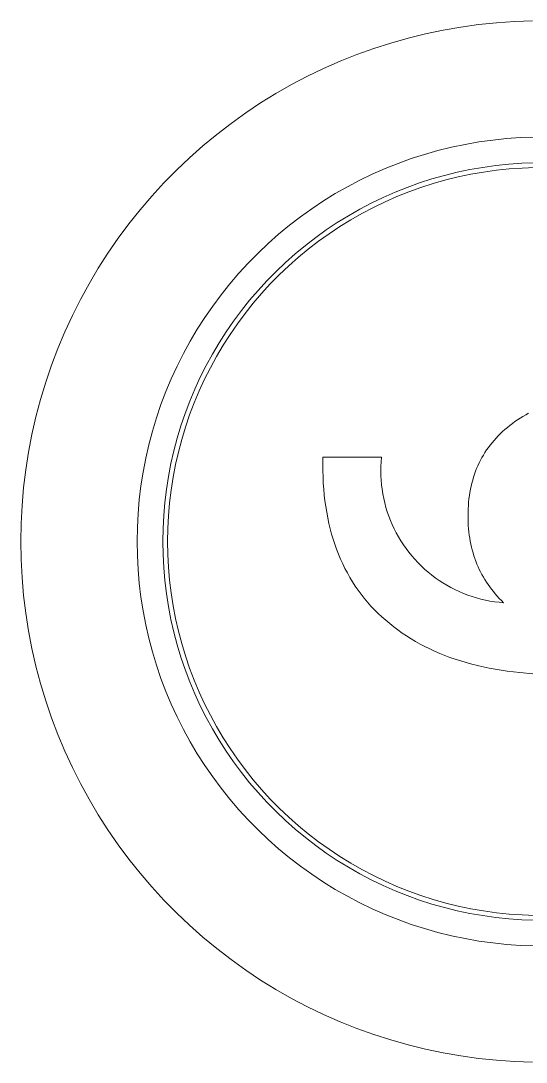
# Model space of a CAD drawing. Header units: inches. Extents: x -8 to 201, y -1 to 136.
# Drawn here: x 13.695 to 14.115, y 65.393 to 66.259 of the extents above; entities that cross this region are included whole.
import ezdxf

# ---------------------------------------------------------------- set-up
doc = ezdxf.new("R2010")
doc.units = ezdxf.units.IN
doc.layers.add('ZANO_R', color=7, linetype='Continuous', lineweight=0)

msp = doc.modelspace()

# ---------------------------------------------------------------- linework, layer by layer
at = {"layer": 'ZANO_R'}
for p, q in [((14.06115, 66.25345), (14.04643, 66.25089)), ((14.07596, 66.25551), (14.06115, 66.25345)), ((14.09083, 66.25706), (14.07596, 66.25551)), ((14.10575, 66.25809), (14.09083, 66.25706)), ((14.12069, 66.2586), (14.10575, 66.25809)), ((14.03179, 66.24781), (14.01728, 66.24423)), ((14.04643, 66.25089), (14.03179, 66.24781)), ((14.00289, 66.24016), (13.98866, 66.23558)), ((14.01728, 66.24423), (14.00289, 66.24016)), ((13.97459, 66.23053), (13.9607, 66.22498)), ((13.98866, 66.23558), (13.97459, 66.23053)), ((13.94702, 66.21896), (13.93355, 66.21248)), ((13.9607, 66.22498), (13.94702, 66.21896)), ((13.93355, 66.21248), (13.92031, 66.20553)), ((13.92031, 66.20553), (13.90732, 66.19813)), ((13.90732, 66.19813), (13.89459, 66.19028)), ((13.89459, 66.19028), (13.88214, 66.182)), ((13.88214, 66.182), (13.86999, 66.1733)), ((13.86999, 66.1733), (13.85814, 66.16418)), ((13.85814, 66.16418), (13.84661, 66.15466)), ((14.06469, 66.15587), (14.07612, 66.15787)), ((14.07612, 66.15787), (14.08763, 66.15947)), ((14.08763, 66.15947), (14.09917, 66.16067)), ((14.09917, 66.16067), (14.11076, 66.16147)), ((14.11076, 66.16147), (14.12236, 66.16187)), ((13.84661, 66.15466), (13.83542, 66.14475)), ((14.03088, 66.14754), (14.04205, 66.15071)), ((14.04205, 66.15071), (14.05332, 66.15348)), ((14.05332, 66.15348), (14.06469, 66.15587)), ((13.83542, 66.14475), (13.82458, 66.13445)), ((14.0089, 66.14006), (14.01982, 66.14399)), ((14.01982, 66.14399), (14.03088, 66.14754)), ((14.11186, 66.14013), (14.12273, 66.14051)), ((13.82458, 66.13445), (13.8141, 66.12379)), ((13.98749, 66.13108), (13.99812, 66.13576)), ((13.99812, 66.13576), (14.0089, 66.14006)), ((14.04752, 66.13005), (14.05808, 66.13266)), ((14.05808, 66.13266), (14.06872, 66.13489)), ((14.06872, 66.13489), (14.07943, 66.13676)), ((14.06946, 66.13103), (14.08004, 66.13287)), ((14.07943, 66.13676), (14.0902, 66.13826)), ((14.08004, 66.13287), (14.09067, 66.13435)), ((14.0902, 66.13826), (14.10102, 66.13938)), ((14.09067, 66.13435), (14.10135, 66.13546)), ((14.10102, 66.13938), (14.11186, 66.14013)), ((14.10135, 66.13546), (14.11207, 66.1362)), ((14.11207, 66.1362), (14.1228, 66.13657)), ((13.8141, 66.12379), (13.80399, 66.11277)), ((13.96674, 66.12065), (13.97703, 66.12605)), ((13.97703, 66.12605), (13.98749, 66.13108)), ((14.01647, 66.12009), (14.02671, 66.12376)), ((14.02671, 66.12376), (14.03706, 66.12709)), ((14.02797, 66.12004), (14.0382, 66.12332)), ((14.03706, 66.12709), (14.04752, 66.13005)), ((14.0382, 66.12332), (14.04853, 66.12625)), ((14.04853, 66.12625), (14.05895, 66.12882)), ((14.05895, 66.12882), (14.06946, 66.13103)), ((13.94677, 66.10881), (13.95666, 66.1149)), ((13.95666, 66.1149), (13.96674, 66.12065)), ((13.99642, 66.11168), (14.00638, 66.11605)), ((14.00638, 66.11605), (14.01647, 66.12009)), ((14.0079, 66.11242), (14.01787, 66.1164)), ((14.01787, 66.1164), (14.02797, 66.12004)), ((13.80399, 66.11277), (13.79427, 66.10141)), ((13.9371, 66.10238), (13.94677, 66.10881)), ((13.977, 66.10191), (13.98663, 66.10696)), ((13.98663, 66.10696), (13.99642, 66.11168)), ((13.9884, 66.10344), (13.99807, 66.1081)), ((13.99807, 66.1081), (14.0079, 66.11242)), ((13.79427, 66.10141), (13.78495, 66.08972)), ((13.92766, 66.09562), (13.9371, 66.10238)), ((13.96755, 66.09652), (13.977, 66.10191)), ((13.96956, 66.09314), (13.97889, 66.09845)), ((13.97889, 66.09845), (13.9884, 66.10344)), ((13.78495, 66.08972), (13.77604, 66.07772)), ((13.90951, 66.08114), (13.91846, 66.08854)), ((13.91846, 66.08854), (13.92766, 66.09562)), ((13.94924, 66.0848), (13.95829, 66.09082)), ((13.95829, 66.09082), (13.96755, 66.09652)), ((13.96042, 66.0875), (13.96956, 66.09314)), ((13.90082, 66.07344), (13.90951, 66.08114)), ((13.9404, 66.07847), (13.94924, 66.0848)), ((13.94275, 66.07531), (13.95148, 66.08156)), ((13.95148, 66.08156), (13.96042, 66.0875)), ((13.77604, 66.07772), (13.76755, 66.06541)), ((13.8924, 66.06545), (13.90082, 66.07344)), ((13.9234, 66.06491), (13.93178, 66.07184)), ((13.93178, 66.07184), (13.9404, 66.07847)), ((13.93424, 66.06876), (13.94275, 66.07531)), ((13.76755, 66.06541), (13.75948, 66.05282)), ((13.88426, 66.05717), (13.8924, 66.06545)), ((13.91526, 66.0577), (13.9234, 66.06491)), ((13.92596, 66.06192), (13.93424, 66.06876)), ((13.87641, 66.04861), (13.88426, 66.05717)), ((13.90738, 66.05021), (13.91526, 66.0577)), ((13.91014, 66.04741), (13.91792, 66.0548)), ((13.91792, 66.0548), (13.92596, 66.06192)), ((13.75948, 66.05282), (13.75186, 66.03996)), ((13.86886, 66.03979), (13.87641, 66.04861)), ((13.89975, 66.04246), (13.90738, 66.05021)), ((13.90261, 66.03975), (13.91014, 66.04741)), ((13.75186, 66.03996), (13.74468, 66.02685)), ((13.86163, 66.03071), (13.86886, 66.03979)), ((13.8924, 66.03445), (13.89975, 66.04246)), ((13.89535, 66.03183), (13.90261, 66.03975)), ((13.8547, 66.02139), (13.86163, 66.03071)), ((13.88534, 66.02618), (13.8924, 66.03445)), ((13.88837, 66.02368), (13.89535, 66.03183)), ((13.74468, 66.02685), (13.73797, 66.01349)), ((13.84811, 66.01183), (13.8547, 66.02139)), ((13.87856, 66.01768), (13.88534, 66.02618)), ((13.88168, 66.01528), (13.88837, 66.02368)), ((13.73797, 66.01349), (13.73171, 65.99991)), ((13.84185, 66.00206), (13.84811, 66.01183)), ((13.87207, 66.00895), (13.87856, 66.01768)), ((13.87528, 66.00666), (13.88168, 66.01528)), ((13.83593, 65.99207), (13.84185, 66.00206)), ((13.8659, 66), (13.87207, 66.00895)), ((13.86918, 65.99782), (13.87528, 66.00666)), ((13.73171, 65.99991), (13.72593, 65.98612)), ((13.86003, 65.99085), (13.8659, 66)), ((13.86338, 65.98878), (13.86918, 65.99782)), ((13.72593, 65.98612), (13.72063, 65.97214)), ((13.83035, 65.98188), (13.83593, 65.99207)), ((13.85449, 65.98149), (13.86003, 65.99085)), ((13.85791, 65.97954), (13.86338, 65.98878)), ((13.82514, 65.97151), (13.83035, 65.98188)), ((13.84927, 65.97195), (13.85449, 65.98149)), ((13.85276, 65.97012), (13.85791, 65.97954)), ((13.72063, 65.97214), (13.71581, 65.95799)), ((13.82028, 65.96096), (13.82514, 65.97151)), ((13.84438, 65.96224), (13.84927, 65.97195)), ((13.84793, 65.96053), (13.85276, 65.97012)), ((13.81579, 65.95026), (13.82028, 65.96096)), ((13.83984, 65.95236), (13.84438, 65.96224)), ((13.84344, 65.95078), (13.84793, 65.96053)), ((13.71581, 65.95799), (13.71149, 65.94368)), ((13.81167, 65.9394), (13.81579, 65.95026)), ((13.83563, 65.94234), (13.83984, 65.95236)), ((13.83929, 65.94088), (13.84344, 65.95078)), ((13.71149, 65.94368), (13.70766, 65.92922)), ((13.83178, 65.93217), (13.83563, 65.94234)), ((13.80793, 65.92841), (13.81167, 65.9394)), ((13.83548, 65.93084), (13.83929, 65.94088)), ((13.70766, 65.92922), (13.70433, 65.91465)), ((13.80457, 65.91729), (13.80793, 65.92841)), ((13.82827, 65.92188), (13.83178, 65.93217)), ((13.83202, 65.92067), (13.83548, 65.93084)), ((14.10402, 65.92375), (14.10616, 65.9253)), ((14.10616, 65.9253), (14.10834, 65.9268)), ((14.10834, 65.9268), (14.11055, 65.92825)), ((14.11055, 65.92825), (14.11281, 65.92964)), ((14.11281, 65.92964), (14.11509, 65.93099)), ((14.11509, 65.93099), (14.11742, 65.93227)), ((13.8016, 65.90607), (13.80457, 65.91729)), ((13.82513, 65.91147), (13.82827, 65.92188)), ((13.82892, 65.91039), (13.83202, 65.92067)), ((14.09218, 65.91345), (14.094, 65.91526)), ((14.094, 65.91526), (14.09589, 65.91704)), ((14.09589, 65.91704), (14.09784, 65.91879)), ((14.09784, 65.91879), (14.09986, 65.92049)), ((14.09986, 65.92049), (14.10192, 65.92215)), ((14.10192, 65.92215), (14.10402, 65.92375)), ((13.70433, 65.91465), (13.70151, 65.89997)), ((13.82234, 65.90096), (13.82513, 65.91147)), ((13.82617, 65.90001), (13.82892, 65.91039)), ((14.08553, 65.90579), (14.08709, 65.90776)), ((14.08709, 65.90776), (14.08873, 65.90969)), ((14.08873, 65.90969), (14.09042, 65.91159)), ((14.09042, 65.91159), (14.09218, 65.91345)), ((13.70151, 65.89997), (13.6992, 65.8852)), ((13.79902, 65.89475), (13.8016, 65.90607)), ((13.81992, 65.89036), (13.82234, 65.90096)), ((13.82378, 65.88955), (13.82617, 65.90001)), ((14.0799, 65.89751), (14.08121, 65.89964)), ((14.08121, 65.89964), (14.08259, 65.90173)), ((14.08259, 65.90173), (14.08402, 65.90378)), ((14.08402, 65.90378), (14.08553, 65.90579)), ((13.79683, 65.88335), (13.79902, 65.89475)), ((13.81787, 65.87968), (13.81992, 65.89036)), ((13.82175, 65.879), (13.82378, 65.88955)), ((13.94628, 65.88966), (13.94628, 65.89573)), ((13.94628, 65.89573), (13.99508, 65.89573)), ((13.94633, 65.88442), (13.94628, 65.88966)), ((13.99475, 65.89191), (13.99457, 65.88808)), ((13.99508, 65.89573), (13.99475, 65.89191)), ((14.07529, 65.88862), (14.07635, 65.8909)), ((14.07635, 65.8909), (14.07747, 65.89314)), ((14.07747, 65.89314), (14.07865, 65.89535)), ((14.07865, 65.89535), (14.0799, 65.89751)), ((13.6992, 65.8852), (13.6974, 65.87035)), ((13.79503, 65.87188), (13.79683, 65.88335)), ((13.94649, 65.87925), (13.94633, 65.88442)), ((13.99457, 65.88808), (13.99451, 65.88425)), ((13.99451, 65.88425), (13.99459, 65.88042)), ((14.07171, 65.87911), (14.07251, 65.88155)), ((14.07251, 65.88155), (14.07338, 65.88394)), ((14.07338, 65.88394), (14.0743, 65.8863)), ((14.0743, 65.8863), (14.07529, 65.88862)), ((13.79363, 65.86035), (13.79503, 65.87188)), ((13.81619, 65.86894), (13.81787, 65.87968)), ((13.82009, 65.86839), (13.82175, 65.879)), ((13.94674, 65.87416), (13.94649, 65.87925)), ((13.9471, 65.86914), (13.94674, 65.87416)), ((13.99459, 65.88042), (13.9948, 65.87659)), ((13.9948, 65.87659), (13.99514, 65.87277)), ((13.99514, 65.87277), (13.99562, 65.86897)), ((14.0697, 65.87158), (14.07031, 65.87413)), ((14.07031, 65.87413), (14.07098, 65.87664)), ((14.07098, 65.87664), (14.07171, 65.87911)), ((13.6974, 65.87035), (13.69611, 65.85546)), ((13.81488, 65.85814), (13.81619, 65.86894)), ((13.8188, 65.85773), (13.82009, 65.86839)), ((13.94756, 65.8642), (13.9471, 65.86914)), ((13.94812, 65.85934), (13.94756, 65.8642)), ((13.99562, 65.86897), (13.99623, 65.86519)), ((13.99623, 65.86519), (13.99697, 65.86143)), ((14.06791, 65.86099), (14.06826, 65.8637)), ((14.06826, 65.8637), (14.06867, 65.86636)), ((14.06867, 65.86636), (14.06915, 65.86899)), ((14.06915, 65.86899), (14.0697, 65.87158)), ((13.69611, 65.85546), (13.69533, 65.84053)), ((13.79263, 65.84878), (13.79363, 65.86035)), ((13.81394, 65.84731), (13.81488, 65.85814)), ((13.81787, 65.84704), (13.8188, 65.85773)), ((13.94879, 65.85456), (13.94812, 65.85934)), ((13.94955, 65.84985), (13.94879, 65.85456)), ((13.99697, 65.86143), (13.99784, 65.85769)), ((13.99784, 65.85769), (13.99884, 65.85399)), ((14.06724, 65.85265), (14.0674, 65.85547)), ((14.0674, 65.85547), (14.06762, 65.85825)), ((14.06762, 65.85825), (14.06791, 65.86099)), ((13.79203, 65.83719), (13.79263, 65.84878)), ((13.81338, 65.83645), (13.81394, 65.84731)), ((13.81731, 65.83631), (13.81787, 65.84704)), ((13.95042, 65.84522), (13.94955, 65.84985)), ((13.99884, 65.85399), (13.99996, 65.85033)), ((13.99996, 65.85033), (14.00122, 65.84671)), ((14.00122, 65.84671), (14.0026, 65.84313)), ((14.06711, 65.8469), (14.06714, 65.84979)), ((14.06714, 65.84416), (14.06711, 65.8469)), ((14.06714, 65.84979), (14.06724, 65.85265)), ((13.69533, 65.84053), (13.69508, 65.82558)), ((13.95139, 65.84067), (13.95042, 65.84522)), ((13.95247, 65.8362), (13.95139, 65.84067)), ((14.0026, 65.84313), (14.0041, 65.83961)), ((14.0041, 65.83961), (14.00572, 65.83614)), ((14.06722, 65.84146), (14.06714, 65.84416)), ((14.06737, 65.83879), (14.06722, 65.84146)), ((14.06757, 65.83615), (14.06737, 65.83879)), ((13.79183, 65.82558), (13.79203, 65.83719)), ((13.81319, 65.82558), (13.81338, 65.83645)), ((13.81713, 65.82558), (13.81731, 65.83631)), ((13.95364, 65.8318), (13.95247, 65.8362)), ((13.95492, 65.82748), (13.95364, 65.8318)), ((14.00572, 65.83614), (14.00747, 65.83272)), ((14.00747, 65.83272), (14.00933, 65.82937)), ((14.00933, 65.82937), (14.0113, 65.82609)), ((14.06783, 65.83354), (14.06757, 65.83615)), ((14.06815, 65.83096), (14.06783, 65.83354)), ((14.06852, 65.82841), (14.06815, 65.83096)), ((13.69508, 65.82558), (13.69533, 65.81063)), ((13.79203, 65.81397), (13.79183, 65.82558)), ((13.81338, 65.81471), (13.81319, 65.82558)), ((13.81731, 65.81484), (13.81713, 65.82558)), ((13.9563, 65.82323), (13.95492, 65.82748)), ((13.95778, 65.81907), (13.9563, 65.82323)), ((14.0113, 65.82609), (14.01339, 65.82288)), ((14.01339, 65.82288), (14.01559, 65.81974)), ((14.06896, 65.82589), (14.06852, 65.82841)), ((14.06945, 65.82341), (14.06896, 65.82589)), ((14.07, 65.82095), (14.06945, 65.82341)), ((14.07061, 65.81852), (14.07, 65.82095)), ((13.79263, 65.80237), (13.79203, 65.81397)), ((13.81394, 65.80385), (13.81338, 65.81471)), ((13.81787, 65.80412), (13.81731, 65.81484)), ((13.95937, 65.81498), (13.95778, 65.81907)), ((13.96106, 65.81097), (13.95937, 65.81498)), ((14.01559, 65.81974), (14.0179, 65.81668)), ((14.0179, 65.81668), (14.02031, 65.8137)), ((14.02031, 65.8137), (14.02283, 65.81081)), ((14.07127, 65.81613), (14.07061, 65.81852)), ((14.072, 65.81376), (14.07127, 65.81613)), ((14.07278, 65.81143), (14.072, 65.81376)), ((14.07362, 65.80912), (14.07278, 65.81143)), ((13.69533, 65.81063), (13.69611, 65.7957)), ((13.81488, 65.79302), (13.81394, 65.80385)), ((13.8188, 65.79342), (13.81787, 65.80412)), ((13.96285, 65.80703), (13.96106, 65.81097)), ((13.96474, 65.80317), (13.96285, 65.80703)), ((13.96673, 65.79939), (13.96474, 65.80317)), ((14.02283, 65.81081), (14.02544, 65.80801)), ((14.02544, 65.80801), (14.02815, 65.8053)), ((14.02815, 65.8053), (14.03096, 65.80268)), ((14.03096, 65.80268), (14.03385, 65.80017)), ((14.07451, 65.80685), (14.07362, 65.80912)), ((14.07547, 65.80461), (14.07451, 65.80685)), ((14.07648, 65.8024), (14.07547, 65.80461)), ((13.69611, 65.7957), (13.6974, 65.7808)), ((13.79363, 65.79081), (13.79263, 65.80237)), ((13.96883, 65.79569), (13.96673, 65.79939)), ((13.97103, 65.79206), (13.96883, 65.79569)), ((14.03385, 65.80017), (14.03682, 65.79776)), ((14.03682, 65.79776), (14.03988, 65.79545)), ((14.03988, 65.79545), (14.04302, 65.79325)), ((14.07755, 65.80022), (14.07648, 65.8024)), ((14.07868, 65.79806), (14.07755, 65.80022)), ((14.07987, 65.79594), (14.07868, 65.79806)), ((14.08111, 65.79386), (14.07987, 65.79594)), ((13.79503, 65.77928), (13.79363, 65.79081)), ((13.81619, 65.78222), (13.81488, 65.79302)), ((13.82009, 65.78276), (13.8188, 65.79342)), ((13.97333, 65.78851), (13.97103, 65.79206)), ((13.97573, 65.78504), (13.97333, 65.78851)), ((14.04302, 65.79325), (14.04623, 65.79116)), ((14.04623, 65.79116), (14.04952, 65.78918)), ((14.04952, 65.78918), (14.05287, 65.78732)), ((14.05287, 65.78732), (14.05628, 65.78557)), ((14.05628, 65.78557), (14.05975, 65.78395)), ((14.08241, 65.7918), (14.08111, 65.79386)), ((14.08377, 65.78977), (14.08241, 65.7918)), ((14.08519, 65.78777), (14.08377, 65.78977)), ((14.08666, 65.7858), (14.08519, 65.78777)), ((14.0882, 65.78387), (14.08666, 65.7858)), ((13.6974, 65.7808), (13.6992, 65.76596)), ((13.79683, 65.76781), (13.79503, 65.77928)), ((13.81787, 65.77148), (13.81619, 65.78222)), ((13.82175, 65.77216), (13.82009, 65.78276)), ((13.97823, 65.78164), (13.97573, 65.78504)), ((13.98084, 65.77833), (13.97823, 65.78164)), ((13.98355, 65.77508), (13.98084, 65.77833)), ((14.05975, 65.78395), (14.06328, 65.78245)), ((14.06328, 65.78245), (14.06685, 65.78107)), ((14.06685, 65.78107), (14.07047, 65.77981)), ((14.07047, 65.77981), (14.07414, 65.77869)), ((14.07414, 65.77869), (14.07784, 65.77769)), ((14.07784, 65.77769), (14.08157, 65.77682)), ((14.08157, 65.77682), (14.08533, 65.77608)), ((14.08979, 65.78196), (14.0882, 65.78387)), ((14.09144, 65.78009), (14.08979, 65.78196)), ((14.09315, 65.77824), (14.09144, 65.78009)), ((14.09491, 65.77643), (14.09315, 65.77824)), ((13.81992, 65.7608), (13.81787, 65.77148)), ((13.82378, 65.76161), (13.82175, 65.77216)), ((13.98636, 65.77192), (13.98355, 65.77508)), ((13.98928, 65.76883), (13.98636, 65.77192)), ((13.99229, 65.76582), (13.98928, 65.76883)), ((14.08533, 65.77608), (14.08911, 65.77547)), ((14.08911, 65.77547), (14.09292, 65.77499)), ((14.09292, 65.77499), (14.09673, 65.77465)), ((14.09673, 65.77465), (14.09491, 65.77643)), ((13.6992, 65.76596), (13.70151, 65.75119)), ((13.79902, 65.75641), (13.79683, 65.76781)), ((13.82234, 65.7502), (13.81992, 65.7608)), ((13.82617, 65.75114), (13.82378, 65.76161)), ((13.99541, 65.76289), (13.99229, 65.76582)), ((13.99863, 65.76003), (13.99541, 65.76289)), ((14.00195, 65.75726), (13.99863, 65.76003)), ((13.70151, 65.75119), (13.70433, 65.73651)), ((13.8016, 65.74509), (13.79902, 65.75641)), ((13.82892, 65.74076), (13.82617, 65.75114)), ((14.00533, 65.75458), (14.00195, 65.75726)), ((14.0088, 65.75198), (14.00533, 65.75458)), ((14.01235, 65.74947), (14.0088, 65.75198)), ((13.80457, 65.73386), (13.8016, 65.74509)), ((13.82513, 65.73969), (13.82234, 65.7502)), ((14.01597, 65.74705), (14.01235, 65.74947)), ((14.01968, 65.74472), (14.01597, 65.74705)), ((14.02346, 65.74247), (14.01968, 65.74472)), ((14.02732, 65.74031), (14.02346, 65.74247)), ((13.70433, 65.73651), (13.70766, 65.72193)), ((13.80793, 65.72275), (13.80457, 65.73386)), ((13.82827, 65.72928), (13.82513, 65.73969)), ((13.83202, 65.73048), (13.82892, 65.74076)), ((14.03125, 65.73825), (14.02732, 65.74031)), ((14.03527, 65.73627), (14.03125, 65.73825)), ((14.03936, 65.73437), (14.03527, 65.73627)), ((14.04354, 65.73257), (14.03936, 65.73437)), ((13.83178, 65.71899), (13.82827, 65.72928)), ((13.83548, 65.72032), (13.83202, 65.73048)), ((14.04779, 65.73085), (14.04354, 65.73257)), ((14.05212, 65.72922), (14.04779, 65.73085)), ((14.05652, 65.72768), (14.05212, 65.72922)), ((14.06101, 65.72623), (14.05652, 65.72768)), ((14.06557, 65.72486), (14.06101, 65.72623)), ((14.07021, 65.72359), (14.06557, 65.72486)), ((13.70766, 65.72193), (13.71149, 65.70748)), ((13.81167, 65.71176), (13.80793, 65.72275)), ((13.83563, 65.70882), (13.83178, 65.71899)), ((13.83929, 65.71028), (13.83548, 65.72032)), ((14.07493, 65.7224), (14.07021, 65.72359)), ((14.07973, 65.7213), (14.07493, 65.7224)), ((14.08461, 65.72029), (14.07973, 65.7213)), ((14.08956, 65.71936), (14.08461, 65.72029)), ((14.0946, 65.71853), (14.08956, 65.71936)), ((14.09971, 65.71778), (14.0946, 65.71853)), ((14.1049, 65.71712), (14.09971, 65.71778)), ((14.11017, 65.71655), (14.1049, 65.71712)), ((14.12094, 65.71566), (14.11017, 65.71655)), ((13.71149, 65.70748), (13.71581, 65.69317)), ((13.81579, 65.7009), (13.81167, 65.71176)), ((13.83984, 65.69879), (13.83563, 65.70882)), ((13.84344, 65.70038), (13.83929, 65.71028)), ((13.82028, 65.69019), (13.81579, 65.7009)), ((13.84438, 65.68892), (13.83984, 65.69879)), ((13.84793, 65.69062), (13.84344, 65.70038)), ((13.71581, 65.69317), (13.72063, 65.67902)), ((13.82514, 65.67965), (13.82028, 65.69019)), ((13.85276, 65.68103), (13.84793, 65.69062)), ((13.84927, 65.6792), (13.84438, 65.68892)), ((13.72063, 65.67902), (13.72593, 65.66504)), ((13.83035, 65.66927), (13.82514, 65.67965)), ((13.85449, 65.66966), (13.84927, 65.6792)), ((13.85791, 65.67161), (13.85276, 65.68103)), ((13.72593, 65.66504), (13.73171, 65.65125)), ((13.83593, 65.65909), (13.83035, 65.66927)), ((13.86003, 65.66031), (13.85449, 65.66966)), ((13.86338, 65.66238), (13.85791, 65.67161)), ((13.84185, 65.6491), (13.83593, 65.65909)), ((13.8659, 65.65115), (13.86003, 65.66031)), ((13.86918, 65.65333), (13.86338, 65.66238)), ((13.73171, 65.65125), (13.73797, 65.63767)), ((13.84811, 65.63932), (13.84185, 65.6491)), ((13.87207, 65.6422), (13.8659, 65.65115)), ((13.87528, 65.6445), (13.86918, 65.65333)), ((13.8547, 65.62977), (13.84811, 65.63932)), ((13.87856, 65.63347), (13.87207, 65.6422)), ((13.88168, 65.63588), (13.87528, 65.6445)), ((13.73797, 65.63767), (13.74468, 65.62431)), ((13.86163, 65.62044), (13.8547, 65.62977)), ((13.88534, 65.62497), (13.87856, 65.63347)), ((13.88837, 65.62748), (13.88168, 65.63588)), ((13.74468, 65.62431), (13.75186, 65.6112)), ((13.8924, 65.61671), (13.88534, 65.62497)), ((13.89535, 65.61932), (13.88837, 65.62748)), ((13.86886, 65.61137), (13.86163, 65.62044)), ((13.89975, 65.6087), (13.8924, 65.61671)), ((13.90261, 65.61141), (13.89535, 65.61932)), ((13.75186, 65.6112), (13.75948, 65.59833)), ((13.87641, 65.60254), (13.86886, 65.61137)), ((13.90738, 65.60094), (13.89975, 65.6087)), ((13.91014, 65.60375), (13.90261, 65.61141)), ((13.91792, 65.59636), (13.91014, 65.60375)), ((13.75948, 65.59833), (13.76755, 65.58574)), ((13.88426, 65.59399), (13.87641, 65.60254)), ((13.91526, 65.59346), (13.90738, 65.60094)), ((13.92596, 65.58924), (13.91792, 65.59636)), ((13.8924, 65.58571), (13.88426, 65.59399)), ((13.9234, 65.58625), (13.91526, 65.59346)), ((13.93178, 65.57932), (13.9234, 65.58625)), ((13.93424, 65.5824), (13.92596, 65.58924)), ((13.76755, 65.58574), (13.77604, 65.57344)), ((13.90082, 65.57771), (13.8924, 65.58571)), ((13.90951, 65.57001), (13.90082, 65.57771)), ((13.9404, 65.57269), (13.93178, 65.57932)), ((13.94275, 65.57585), (13.93424, 65.5824)), ((13.77604, 65.57344), (13.78495, 65.56144)), ((13.91846, 65.56262), (13.90951, 65.57001)), ((13.94924, 65.56636), (13.9404, 65.57269)), ((13.95148, 65.5696), (13.94275, 65.57585)), ((13.96042, 65.56365), (13.95148, 65.5696)), ((13.78495, 65.56144), (13.79427, 65.54975)), ((13.92766, 65.55554), (13.91846, 65.56262)), ((13.95829, 65.56034), (13.94924, 65.56636)), ((13.96755, 65.55463), (13.95829, 65.56034)), ((13.96956, 65.55802), (13.96042, 65.56365)), ((13.9371, 65.54878), (13.92766, 65.55554)), ((13.977, 65.54925), (13.96755, 65.55463)), ((13.97889, 65.5527), (13.96956, 65.55802)), ((13.9884, 65.54771), (13.97889, 65.5527)), ((13.79427, 65.54975), (13.80399, 65.53839)), ((13.94677, 65.54235), (13.9371, 65.54878)), ((13.98663, 65.5442), (13.977, 65.54925)), ((13.99642, 65.53948), (13.98663, 65.5442)), ((13.99807, 65.54306), (13.9884, 65.54771)), ((14.0079, 65.53873), (13.99807, 65.54306)), ((13.80399, 65.53839), (13.8141, 65.52737)), ((13.95666, 65.53626), (13.94677, 65.54235)), ((13.96674, 65.53051), (13.95666, 65.53626)), ((14.00638, 65.5351), (13.99642, 65.53948)), ((14.01647, 65.53107), (14.00638, 65.5351)), ((14.01787, 65.53475), (14.0079, 65.53873)), ((14.02797, 65.53112), (14.01787, 65.53475)), ((13.8141, 65.52737), (13.82458, 65.51671)), ((13.97703, 65.52511), (13.96674, 65.53051)), ((14.02671, 65.52739), (14.01647, 65.53107)), ((14.03706, 65.52407), (14.02671, 65.52739)), ((14.0382, 65.52784), (14.02797, 65.53112)), ((14.04853, 65.52491), (14.0382, 65.52784)), ((13.98749, 65.52007), (13.97703, 65.52511)), ((13.99812, 65.5154), (13.98749, 65.52007)), ((14.04752, 65.5211), (14.03706, 65.52407)), ((14.05808, 65.5185), (14.04752, 65.5211)), ((14.05895, 65.52234), (14.04853, 65.52491)), ((14.06872, 65.51626), (14.05808, 65.5185)), ((14.06946, 65.52013), (14.05895, 65.52234)), ((14.08004, 65.51829), (14.06946, 65.52013)), ((14.09067, 65.51681), (14.08004, 65.51829)), ((14.10135, 65.5157), (14.09067, 65.51681)), ((13.82458, 65.51671), (13.83542, 65.50641)), ((14.0089, 65.5111), (13.99812, 65.5154)), ((14.01982, 65.50717), (14.0089, 65.5111)), ((14.07943, 65.5144), (14.06872, 65.51626)), ((14.0902, 65.5129), (14.07943, 65.5144)), ((14.10102, 65.51178), (14.0902, 65.5129)), ((14.11186, 65.51103), (14.10102, 65.51178)), ((14.11207, 65.51496), (14.10135, 65.5157)), ((14.12273, 65.51065), (14.11186, 65.51103)), ((14.1228, 65.51459), (14.11207, 65.51496)), ((13.83542, 65.50641), (13.84661, 65.4965)), ((14.03088, 65.50362), (14.01982, 65.50717)), ((14.04205, 65.50045), (14.03088, 65.50362)), ((14.05332, 65.49767), (14.04205, 65.50045)), ((13.84661, 65.4965), (13.85814, 65.48698)), ((14.06469, 65.49528), (14.05332, 65.49767)), ((14.07612, 65.49329), (14.06469, 65.49528)), ((14.08763, 65.49169), (14.07612, 65.49329)), ((14.09917, 65.49049), (14.08763, 65.49169)), ((13.85814, 65.48698), (13.86999, 65.47786)), ((14.11076, 65.48969), (14.09917, 65.49049)), ((14.12236, 65.48929), (14.11076, 65.48969)), ((13.86999, 65.47786), (13.88214, 65.46915)), ((13.88214, 65.46915), (13.89459, 65.46087)), ((13.89459, 65.46087), (13.90732, 65.45303)), ((13.90732, 65.45303), (13.92031, 65.44563)), ((13.92031, 65.44563), (13.93355, 65.43868)), ((13.93355, 65.43868), (13.94702, 65.43219)), ((13.94702, 65.43219), (13.9607, 65.42617)), ((13.9607, 65.42617), (13.97459, 65.42063)), ((13.97459, 65.42063), (13.98866, 65.41557)), ((13.98866, 65.41557), (14.00289, 65.411)), ((14.00289, 65.411), (14.01728, 65.40692)), ((14.01728, 65.40692), (14.03179, 65.40335)), ((14.03179, 65.40335), (14.04643, 65.40027)), ((14.04643, 65.40027), (14.06115, 65.3977)), ((14.06115, 65.3977), (14.07596, 65.39565)), ((14.07596, 65.39565), (14.09083, 65.3941)), ((14.09083, 65.3941), (14.10575, 65.39307)), ((14.10575, 65.39307), (14.12069, 65.39255))]:
    msp.add_line(p, q, dxfattribs=at)

doc.saveas('drawing.dxf')
